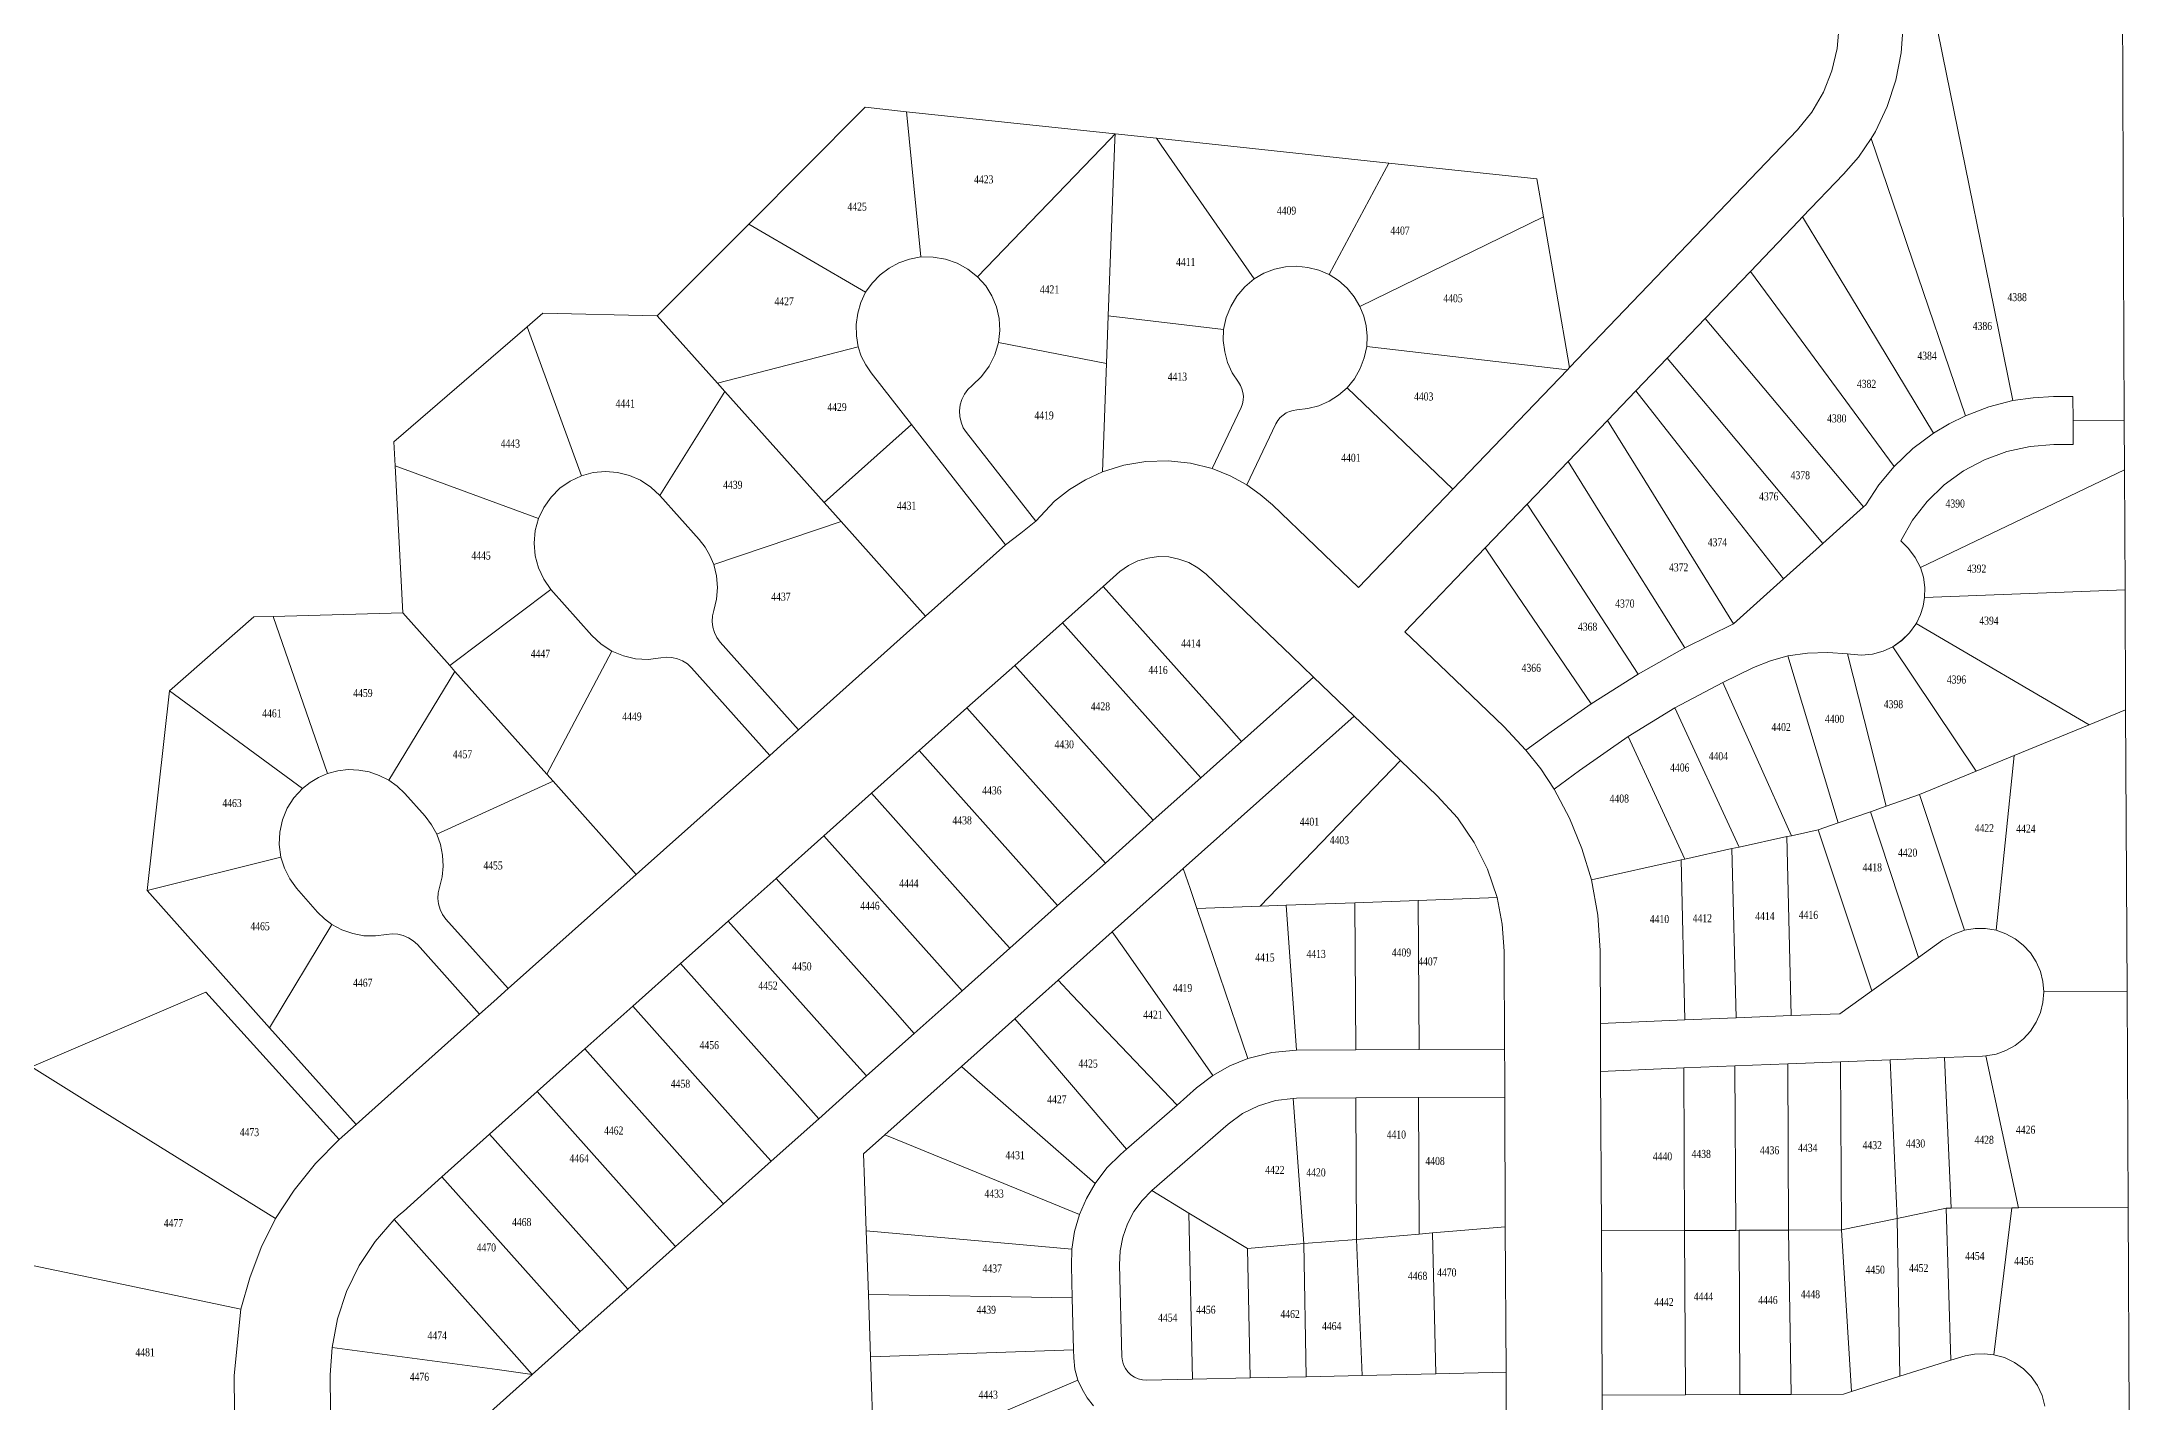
# Model space of a CAD drawing. Header units: feet. Extents: x 2819410 to 2831754, y 974571 to 993150.
# Drawn here: x 2825127 to 2826432, y 983418 to 984268 of the extents above; entities that cross this region are included whole.
import ezdxf
from ezdxf.enums import TextEntityAlignment as Align

# ---------------------------------------------------------------- set-up
doc = ezdxf.new("R2010")
doc.units = ezdxf.units.FT
doc.header["$LTSCALE"] = 0.015
doc.header["$MEASUREMENT"] = 0
doc.layers.add('ADDRESSES', color=7, linetype='Continuous')
doc.layers.add('Dakota County Parcels', color=7, linetype='Continuous', lineweight=5)
doc.styles.add('SIMPLEX', font='times.ttf', dxfattribs={"width": 0.8})

# ---------------------------------------------------------------- blocks, each defined once
blk = doc.blocks.new('ACMAP_ANN_TEMPLATE_AddressEagan')
at = {"layer": 'ADDRESSES', "style": 'SIMPLEX', "width": 0.8}
blk.add_attdef('ADDRESS', text='', height=5, dxfattribs=at).set_placement((0, 0), align=Align.CENTER)

msp = doc.modelspace()

# ---------------------------------------------------------------- linework, layer by layer
at = {"layer": 'Dakota County Parcels', "lineweight": 5}
for p, q in [((2826308.3, 984292), (2826314.8, 984260.1)), ((2826428, 984131.7), (2826427.4, 984292.8)), ((2826249, 984263.9), (2826250.3, 984278.2)), ((2826289.1, 984261.1), (2826290.3, 984278.3)), ((2826245.7, 984249.9), (2826249, 984263.9)), ((2826285.8, 984244.1), (2826289.1, 984261.1)), ((2826240.4, 984236.6), (2826245.7, 984249.9)), ((2826314.8, 984260.1), (2826331.5, 984178.3)), ((2826233.2, 984224.2), (2826240.4, 984236.6)), ((2826280.3, 984227.6), (2826285.8, 984244.1)), ((2825569, 984154.2), (2825640.3, 984225.8)), ((2825640.3, 984225.8), (2825641.8, 984227.2)), ((2825641.8, 984227.2), (2825667.6, 984224.4)), ((2825667.6, 984224.4), (2825797.9, 984210.5)), ((2825667.6, 984224.4), (2825667.8, 984222.5)), ((2825667.8, 984222.5), (2825676.5, 984133.6)), ((2826224.2, 984213), (2826233.2, 984224.2)), ((2826272.9, 984212), (2826280.3, 984227.6)), ((2825794.8, 984207.3), (2825797.9, 984210.5)), ((2825797.9, 984210.5), (2825797.7, 984207)), ((2825797.9, 984210.5), (2825823.7, 984207.8)), ((2826175.2, 984161.9), (2826224.2, 984213)), ((2826270.3, 984207.6), (2826272.9, 984212)), ((2825712, 984121.2), (2825794.8, 984207.3)), ((2825797.7, 984207), (2825793.6, 984096.8)), ((2825823.7, 984207.8), (2825968.9, 984192.2)), ((2825823.7, 984207.8), (2825826.6, 984203.5)), ((2825826.6, 984203.5), (2825884.7, 984119.9)), ((2826253, 984185.3), (2826262.3, 984196)), ((2826262.3, 984196), (2826270.3, 984207.6)), ((2826270.3, 984207.6), (2826290.5, 984148.2)), ((2825931.6, 984122.6), (2825966, 984186.9)), ((2825966, 984186.9), (2825968.9, 984192.2)), ((2825968.9, 984192.2), (2826061.3, 984182.4)), ((2826227.4, 984158.6), (2826253, 984185.3)), ((2826061.3, 984182.4), (2826062.6, 984175.4)), ((2826062.6, 984175.4), (2826065.5, 984158.7)), ((2826331.5, 984178.3), (2826338.8, 984142.4)), ((2825950.8, 984102.7), (2826065.5, 984158.7)), ((2826065.5, 984158.7), (2826081.8, 984064.5)), ((2826081.8, 984064.5), (2826175.2, 984161.9)), ((2826224.9, 984156), (2826227.4, 984158.6)), ((2826227.4, 984158.6), (2826229.3, 984155.5)), ((2825511.8, 984096.9), (2825569, 984154.2)), ((2825569, 984154.2), (2825642, 984111.5)), ((2826194.8, 984124.5), (2826224.9, 984156)), ((2826229.3, 984155.5), (2826257.3, 984109.3)), ((2826290.5, 984148.2), (2826292.8, 984141.3)), ((2825669.5, 984132.3), (2825662.8, 984130)), ((2825676.5, 984133.6), (2825669.5, 984132.3)), ((2825684.2, 984133.5), (2825676.5, 984133.6)), ((2825691.9, 984132.2), (2825684.2, 984133.5)), ((2825699.2, 984129.7), (2825691.9, 984132.2)), ((2826292.8, 984141.3), (2826329.2, 984034.4)), ((2826338.8, 984142.4), (2826358.8, 984043.8)), ((2826428.4, 984031.5), (2826428, 984131.7)), ((2825651, 984122.4), (2825646.1, 984117.3)), ((2825656.6, 984126.7), (2825651, 984122.4)), ((2825662.8, 984130), (2825656.6, 984126.7)), ((2825705.9, 984126), (2825699.2, 984129.7)), ((2825712, 984121.2), (2825705.9, 984126)), ((2825717, 984115.6), (2825712, 984121.2)), ((2825884.7, 984119.9), (2825878.9, 984115)), ((2825890.8, 984123.4), (2825884.7, 984119.9)), ((2825897.4, 984125.9), (2825890.8, 984123.4)), ((2825904.3, 984127.4), (2825897.4, 984125.9)), ((2825911.3, 984127.8), (2825904.3, 984127.4)), ((2825918.3, 984127.1), (2825911.3, 984127.8)), ((2825925.1, 984125.4), (2825918.3, 984127.1)), ((2825931.6, 984122.6), (2825925.1, 984125.4)), ((2825937.5, 984118.8), (2825931.6, 984122.6)), ((2825942.8, 984114.2), (2825937.5, 984118.8)), ((2826166.6, 984095.2), (2826194.8, 984124.5)), ((2826194.8, 984124.5), (2826226.5, 984081.6)), ((2825639, 984105.1), (2825637.1, 984098.4)), ((2825642, 984111.5), (2825639, 984105.1)), ((2825646.1, 984117.3), (2825642, 984111.5)), ((2825720.9, 984109.3), (2825717, 984115.6)), ((2825723.7, 984102.4), (2825720.9, 984109.3)), ((2825874, 984109.2), (2825870.1, 984102.7)), ((2825878.9, 984115), (2825874, 984109.2)), ((2825947.2, 984108.7), (2825942.8, 984114.2)), ((2825950.8, 984102.7), (2825947.2, 984108.7)), ((2826257.3, 984109.3), (2826309.2, 984023.5)), ((2825430.5, 984090), (2825440.3, 984098.5)), ((2825440.3, 984098.5), (2825511.8, 984096.9)), ((2825511.8, 984096.9), (2825549.5, 984054.7)), ((2825637.1, 984098.4), (2825636.1, 984091.4)), ((2825636.1, 984091.4), (2825636.2, 984084.4)), ((2825725.4, 984095.1), (2825723.7, 984102.4)), ((2825725.8, 984087.6), (2825725.4, 984095.1)), ((2825793.6, 984096.8), (2825792.5, 984067.1)), ((2825793.6, 984096.8), (2825865.7, 984088.3)), ((2825867.3, 984095.7), (2825865.7, 984088.3)), ((2825870.1, 984102.7), (2825867.3, 984095.7)), ((2825953.2, 984096.7), (2825950.8, 984102.7)), ((2825954.7, 984090.5), (2825953.2, 984096.7)), ((2826142.9, 984070.4), (2826166.6, 984095.2)), ((2826166.6, 984095.2), (2826198.8, 984056.8)), ((2825347.2, 984018.1), (2825430.5, 984090)), ((2825430.5, 984090), (2825464.4, 983996.9)), ((2825636.2, 984084.4), (2825637.3, 984077.5)), ((2825722.7, 984072.5), (2825725, 984080.2)), ((2825725, 984080.2), (2825725.8, 984087.6)), ((2825725, 984080.2), (2825792.5, 984067.1)), ((2825865.7, 984088.3), (2825865.5, 984081.3)), ((2825865.5, 984081.3), (2825866.4, 984074.3)), ((2825955.3, 984084.1), (2825954.7, 984090.5)), ((2825955.1, 984077.7), (2825955.3, 984084.1)), ((2826226.5, 984081.6), (2826284.7, 984002.6)), ((2825549.5, 984054.7), (2825637.3, 984077.5)), ((2825637.3, 984077.5), (2825639.3, 984071.7)), ((2825639.3, 984071.7), (2825642.1, 984066.2)), ((2825642.1, 984066.2), (2825645.4, 984061.1)), ((2825714.4, 984058.9), (2825719.1, 984065.3)), ((2825719.1, 984065.3), (2825722.7, 984072.5)), ((2825792.5, 984067.1), (2825789.9, 983999.4)), ((2825866.4, 984074.3), (2825868.2, 984067.6)), ((2825868.2, 984067.6), (2825871.1, 984061.2)), ((2825951.1, 984063.8), (2825953.6, 984070.6)), ((2825953.6, 984070.6), (2825955.1, 984077.7)), ((2825955.1, 984077.7), (2826080.5, 984063.1)), ((2826123.2, 984049.9), (2826142.9, 984070.4)), ((2826142.9, 984070.4), (2826173.4, 984034)), ((2825549.5, 984054.7), (2825554.1, 984049.5)), ((2825645.4, 984061.1), (2825670.7, 984028.8)), ((2825708.6, 984053.3), (2825705.9, 984050.8)), ((2825708.6, 984053.3), (2825714.4, 984058.9)), ((2825871.1, 984061.2), (2825874.9, 984055.3)), ((2825876.2, 984053.3), (2825874.9, 984055.3)), ((2825877.1, 984051.1), (2825876.2, 984053.3)), ((2825942.8, 984051.8), (2825947.4, 984057.4)), ((2825947.4, 984057.4), (2825951.1, 984063.8)), ((2826008.8, 983988.4), (2826080.5, 984063.1)), ((2826080.5, 984063.1), (2826081.8, 984064.5)), ((2826198.8, 984056.8), (2826265.4, 983977.4)), ((2825513.4, 983984.6), (2825554.1, 984049.5)), ((2825554.1, 984049.5), (2825616.1, 983980.1)), ((2825701, 984041.1), (2825700.6, 984037.5)), ((2825702.1, 984044.6), (2825701, 984041.1)), ((2825703.7, 984047.9), (2825702.1, 984044.6)), ((2825705.9, 984050.8), (2825703.7, 984047.9)), ((2825858.5, 984001.3), (2825876.6, 984039.6)), ((2825876.6, 984039.6), (2825877.4, 984041.8)), ((2825877.7, 984048.9), (2825877.1, 984051.1)), ((2825877.4, 984041.8), (2825877.9, 984044.2)), ((2825878, 984046.5), (2825877.7, 984048.9)), ((2825877.9, 984044.2), (2825878, 984046.5)), ((2825918.4, 984038.8), (2825925.2, 984040.6)), ((2825925.2, 984040.6), (2825931.6, 984043.4)), ((2825931.6, 984043.4), (2825937.5, 984047.2)), ((2825937.5, 984047.2), (2825942.8, 984051.8)), ((2825942.8, 984051.8), (2826008.8, 983988.4)), ((2826105.5, 984031.4), (2826123.2, 984049.9)), ((2826123.2, 984049.9), (2826151.3, 984014.1)), ((2826343.8, 984040), (2826329.2, 984034.4)), ((2826358.8, 984043.8), (2826343.8, 984040)), ((2826371.5, 984045.6), (2826358.8, 984043.8)), ((2826384.3, 984046.3), (2826371.5, 984045.6)), ((2826384.3, 984046.3), (2826396.3, 984046.4)), ((2826396.4, 984031.4), (2826396.3, 984046.4)), ((2825616.1, 983980.1), (2825670.7, 984028.8)), ((2825670.7, 984028.8), (2825729.4, 983953.6)), ((2825700.6, 984037.5), (2825700.8, 984033.9)), ((2825700.8, 984033.9), (2825701.6, 984030.3)), ((2825701.6, 984030.3), (2825703, 984026.9)), ((2825703, 984026.9), (2825705, 984023.8)), ((2825880.2, 983991.1), (2825898.3, 984029.4)), ((2825899.5, 984031.4), (2825898.3, 984029.4)), ((2825901, 984033.2), (2825899.5, 984031.4)), ((2825902.8, 984034.8), (2825901, 984033.2)), ((2825904.7, 984036.1), (2825902.8, 984034.8)), ((2825906.9, 984037), (2825904.7, 984036.1)), ((2825909.1, 984037.7), (2825906.9, 984037)), ((2825911.4, 984038), (2825909.1, 984037.7)), ((2825911.4, 984038), (2825918.4, 984038.8)), ((2826080.9, 984005.8), (2826105.5, 984031.4)), ((2826105.5, 984031.4), (2826128.8, 983993.9)), ((2826173.4, 984034), (2826240.1, 983954.6)), ((2826319, 984029.4), (2826309.2, 984023.5)), ((2826329.2, 984034.4), (2826319, 984029.4)), ((2826396.4, 984031.4), (2826428.4, 984031.5)), ((2826396.5, 984016.4), (2826396.4, 984031.4)), ((2826396.4, 984031.4), (2826396.4, 984031.4)), ((2826428.5, 984000.6), (2826428.4, 984031.5)), ((2825348, 984003), (2825347.2, 984018.1)), ((2825705, 984023.8), (2825748.3, 983968.4)), ((2826151.3, 984014.1), (2826215.5, 983932.4)), ((2826296.4, 984013.8), (2826284.7, 984002.6)), ((2826309.2, 984023.5), (2826296.4, 984013.8)), ((2826369.6, 984015.2), (2826355.1, 984012.1)), ((2826384.5, 984016.3), (2826369.6, 984015.2)), ((2826384.5, 984016.3), (2826396.5, 984016.4)), ((2825348, 984003), (2825437.6, 983970.1)), ((2825352.8, 983911.1), (2825348, 984003)), ((2825803.3, 984003.5), (2825789.9, 983999.4)), ((2825817.1, 984005.7), (2825803.3, 984003.5)), ((2825831, 984006.1), (2825817.1, 984005.7)), ((2825845, 984004.7), (2825831, 984006.1)), ((2825858.5, 984001.3), (2825845, 984004.7)), ((2825869.7, 983996.9), (2825858.5, 984001.3)), ((2826055.4, 983979.2), (2826080.9, 984005.8)), ((2826080.9, 984005.8), (2826102.9, 983970.6)), ((2826284.7, 984002.6), (2826275.1, 983991.2)), ((2826301.1, 983939.6), (2826428.5, 984000.6)), ((2826341.1, 984006.9), (2826328, 983999.9)), ((2826355.1, 984012.1), (2826341.1, 984006.9)), ((2826428.9, 983925.5), (2826428.5, 984000.6)), ((2825451, 983989), (2825445.5, 983983.5)), ((2825457.4, 983993.5), (2825451, 983989)), ((2825464.4, 983996.9), (2825457.4, 983993.5)), ((2825471.8, 983998.8), (2825464.4, 983996.9)), ((2825479.4, 983999.5), (2825471.8, 983998.8)), ((2825487, 983998.9), (2825479.4, 983999.5)), ((2825494.4, 983997), (2825487, 983998.9)), ((2825501.4, 983994), (2825494.4, 983997)), ((2825507.8, 983989.8), (2825501.4, 983994)), ((2825513.4, 983984.6), (2825507.8, 983989.8)), ((2825769.4, 983988.2), (2825760.1, 983981)), ((2825779.3, 983994.3), (2825769.4, 983988.2)), ((2825789.9, 983999.4), (2825779.3, 983994.3)), ((2825880.2, 983991.1), (2825869.7, 983996.9)), ((2825888.6, 983985.2), (2825880.2, 983991.1)), ((2825950, 983927), (2826008.8, 983988.4)), ((2826128.8, 983993.9), (2826184.2, 983904.2)), ((2826275.1, 983991.2), (2826266.9, 983978.7)), ((2826316, 983991.1), (2826305.3, 983980.7)), ((2826328, 983999.9), (2826316, 983991.1)), ((2825441, 983977.1), (2825437.6, 983970.1)), ((2825445.5, 983983.5), (2825441, 983977.1)), ((2825513.4, 983984.6), (2825538, 983957)), ((2825616.1, 983980.1), (2825626.7, 983968.2)), ((2825748.3, 983968.4), (2825760.1, 983981)), ((2825896.3, 983978.6), (2825888.6, 983985.2)), ((2825896.3, 983978.6), (2825950, 983927)), ((2826029.1, 983951.7), (2826055.4, 983979.2)), ((2826055.4, 983979.2), (2826076.5, 983946.9)), ((2826240.1, 983954.6), (2826265.4, 983977.4)), ((2826265.4, 983977.4), (2826266.9, 983978.7)), ((2826305.3, 983980.7), (2826296.2, 983969)), ((2825435.6, 983962.6), (2825434.9, 983954.7)), ((2825437.6, 983970.1), (2825435.6, 983962.6)), ((2825547.1, 983941.4), (2825626.7, 983968.2)), ((2825626.7, 983968.2), (2825679.5, 983909)), ((2825729.4, 983953.6), (2825738.9, 983961)), ((2825738.9, 983961), (2825748.3, 983968.4)), ((2826102.9, 983970.6), (2826153.8, 983889.2)), ((2826296.2, 983969), (2826288.8, 983956.1)), ((2825434.9, 983954.7), (2825435.6, 983946.9)), ((2825541.7, 983952.2), (2825538, 983957)), ((2825544.7, 983947), (2825541.7, 983952.2)), ((2825679.5, 983909), (2825729.4, 983953.6)), ((2825978.9, 983899.4), (2826029.1, 983951.7)), ((2826029.1, 983951.7), (2826049.1, 983922.3)), ((2826215.5, 983932.4), (2826240.1, 983954.6)), ((2826293.7, 983951.3), (2826288.8, 983956.1)), ((2826297.8, 983945.7), (2826293.7, 983951.3)), ((2825435.6, 983946.9), (2825437.6, 983939.4)), ((2825437.6, 983939.4), (2825440.9, 983932.3)), ((2825547.1, 983941.4), (2825544.7, 983947)), ((2825548.9, 983934.3), (2825547.1, 983941.4)), ((2825790.4, 983927.7), (2825800.9, 983937)), ((2825806.2, 983940.7), (2825800.9, 983937)), ((2825812.1, 983943.6), (2825806.2, 983940.7)), ((2825818.4, 983945.4), (2825812.1, 983943.6)), ((2825824.9, 983946.3), (2825818.4, 983945.4)), ((2825831.4, 983946.1), (2825824.9, 983946.3)), ((2825837.8, 983944.8), (2825831.4, 983946.1)), ((2825843.9, 983942.6), (2825837.8, 983944.8)), ((2825849.6, 983939.4), (2825843.9, 983942.6)), ((2825854.7, 983935.3), (2825849.6, 983939.4)), ((2825854.7, 983935.3), (2825908, 983884.2)), ((2826076.5, 983946.9), (2826124.8, 983872.9)), ((2826301.1, 983939.6), (2826297.8, 983945.7)), ((2826302.9, 983933.5), (2826301.1, 983939.6)), ((2825382.2, 983878.2), (2825445.3, 983925.8)), ((2825440.9, 983932.3), (2825445.3, 983925.8)), ((2825445.3, 983925.8), (2825470.9, 983897.1)), ((2825548.8, 983919.7), (2825549.4, 983927)), ((2825549.4, 983927), (2825548.9, 983934.3)), ((2825765, 983905), (2825790.4, 983927.7)), ((2825790.4, 983927.7), (2825864.3, 983844.9)), ((2826049.1, 983922.3), (2826095.3, 983854.4)), ((2826184.2, 983904.2), (2826215.5, 983932.4)), ((2826303.8, 983927.1), (2826302.9, 983933.5)), ((2826303.7, 983920.8), (2826303.8, 983927.1)), ((2826303.7, 983920.8), (2826428.9, 983925.5)), ((2826429.3, 983850.6), (2826428.9, 983925.5)), ((2825259.8, 983908.6), (2825271.8, 983908.9)), ((2825271.8, 983908.9), (2825352.8, 983911.1)), ((2825271.8, 983908.9), (2825305.8, 983810.7)), ((2825352.8, 983911.1), (2825382.2, 983878.2)), ((2825546.3, 983909.2), (2825546.1, 983905.7)), ((2825547.1, 983912.6), (2825546.3, 983909.2)), ((2825547.1, 983912.6), (2825548.8, 983919.7)), ((2825600, 983838.1), (2825679.5, 983909)), ((2826298.9, 983905.2), (2826301.1, 983910.2)), ((2826298.9, 983905.2), (2826301.2, 983910.1)), ((2826301.1, 983910.2), (2826302.8, 983915.4)), ((2826301.2, 983910.1), (2826302.8, 983915.4)), ((2826302.8, 983915.4), (2826303.7, 983920.8)), ((2826302.8, 983915.4), (2826303.7, 983920.8)), ((2825207.1, 983862.4), (2825259.8, 983908.6)), ((2825470.9, 983897.1), (2825476.7, 983891.6)), ((2825546.1, 983905.7), (2825546.5, 983902.2)), ((2825546.5, 983902.2), (2825547.5, 983898.8)), ((2825547.5, 983898.8), (2825549, 983895.7)), ((2825735.2, 983878.3), (2825765, 983905)), ((2825765, 983905), (2825838.9, 983822.1)), ((2825978.9, 983899.4), (2826000.5, 983878.6)), ((2826184.2, 983904.2), (2826153.8, 983889.2)), ((2826289.4, 983894), (2826294.2, 983898.7)), ((2826289.4, 983893.9), (2826294.3, 983898.6)), ((2826294.2, 983898.7), (2826298.2, 983904.1)), ((2826294.3, 983898.6), (2826298.2, 983904.1)), ((2826298.2, 983904.1), (2826298.9, 983905.2)), ((2826298.2, 983904.1), (2826298.5, 983904.6)), ((2826298.2, 983904.1), (2826298.2, 983904.1)), ((2826298.5, 983904.6), (2826298.9, 983905.2)), ((2826406.4, 983841.1), (2826298.5, 983904.6)), ((2826298.9, 983905.2), (2826298.9, 983905.2)), ((2825442.7, 983810.3), (2825483.4, 983887.3)), ((2825476.7, 983891.6), (2825483.4, 983887.3)), ((2825483.4, 983887.3), (2825490.7, 983884.2)), ((2825490.7, 983884.2), (2825498.3, 983882.5)), ((2825506.2, 983882.1), (2825514, 983883.1)), ((2825517.5, 983883.5), (2825514, 983883.1)), ((2825521, 983883.3), (2825517.5, 983883.5)), ((2825524.4, 983882.5), (2825521, 983883.3)), ((2825549, 983895.7), (2825551.1, 983892.8)), ((2825551.1, 983892.8), (2825600, 983838.1)), ((2825908, 983884.2), (2825921.8, 983870.9)), ((2826153.8, 983889.2), (2826124.8, 983872.9)), ((2826218.2, 983884.2), (2826207.3, 983881.2)), ((2826230.6, 983886), (2826218.2, 983884.2)), ((2826218.2, 983884.2), (2826249.7, 983780)), ((2826243.2, 983886.4), (2826230.6, 983886)), ((2826255.6, 983885.5), (2826243.2, 983886.4)), ((2826279.6, 983790.4), (2826255.6, 983885.5)), ((2826257.4, 983885.3), (2826255.6, 983885.5)), ((2826257.4, 983885.3), (2826264.2, 983884.7)), ((2826264.2, 983884.7), (2826271.1, 983885.4)), ((2826271.1, 983885.4), (2826277.7, 983887.2)), ((2826277.7, 983887.2), (2826283.9, 983890)), ((2826283.9, 983890), (2826289.4, 983894)), ((2826283.9, 983890), (2826289.4, 983893.9)), ((2826283.9, 983890), (2826335.8, 983812.2)), ((2825344, 983806.6), (2825385.4, 983874.5)), ((2825382.2, 983878.2), (2825385.4, 983874.5)), ((2825385.4, 983874.5), (2825442.7, 983810.3)), ((2825498.3, 983882.5), (2825506.2, 983882.1)), ((2825527.6, 983881.1), (2825524.4, 983882.5)), ((2825530.6, 983879.2), (2825527.6, 983881.1)), ((2825533.2, 983876.8), (2825530.6, 983879.2)), ((2825533.2, 983876.8), (2825582.1, 983822.1)), ((2825705.3, 983851.7), (2825735.2, 983878.3)), ((2825735.2, 983878.3), (2825809.2, 983795.4)), ((2825876.9, 983830.8), (2825921.8, 983870.9)), ((2825921.8, 983870.9), (2825947.2, 983846.6)), ((2826000.5, 983878.6), (2826040.7, 983840.1)), ((2826124.8, 983872.9), (2826095.3, 983854.4)), ((2826196.8, 983877), (2826177.6, 983867.6)), ((2826207.3, 983881.2), (2826196.8, 983877)), ((2825193.1, 983737.6), (2825207.1, 983862.4)), ((2825207.1, 983862.4), (2825290.1, 983801.4)), ((2826177.6, 983867.6), (2826147.7, 983851.8)), ((2826220.6, 983771.9), (2826177.6, 983867.6)), ((2825675.5, 983825.1), (2825705.3, 983851.7)), ((2825705.3, 983851.7), (2825779.4, 983768.7)), ((2825840.5, 983751.4), (2825947.2, 983846.6)), ((2825864.3, 983844.9), (2825876.9, 983830.8)), ((2825947.2, 983846.6), (2825955.7, 983838.4)), ((2826095.3, 983854.4), (2826070.3, 983836.9)), ((2826147.7, 983851.8), (2826118.5, 983833.8)), ((2826147.7, 983851.8), (2826187.8, 983764.7)), ((2826406.4, 983841.1), (2826429.3, 983850.6)), ((2826430.2, 983674.6), (2826429.3, 983850.6)), ((2825591, 983830.1), (2825600, 983838.1)), ((2825851.5, 983808.1), (2825876.9, 983830.8)), ((2825955.7, 983838.4), (2825976.2, 983818.8)), ((2826054.6, 983825.4), (2826040.7, 983840.1)), ((2826054.6, 983825.4), (2826070.3, 983836.9)), ((2826118.5, 983833.8), (2826088, 983812.7)), ((2826153.8, 983757.2), (2826118.5, 983833.8)), ((2826359.7, 983822), (2826406.4, 983841.1)), ((2825498.7, 983747.7), (2825582.1, 983822.1)), ((2825582.1, 983822.1), (2825591, 983830.1)), ((2825645.7, 983798.4), (2825675.5, 983825.1)), ((2825675.5, 983825.1), (2825749.7, 983741.9)), ((2825838.9, 983822.1), (2825851.5, 983808.1)), ((2825888.6, 983727.8), (2825976.2, 983818.8)), ((2825976.2, 983818.8), (2825999.2, 983796.8)), ((2826063.8, 983813.6), (2826054.6, 983825.4)), ((2826335.8, 983812.2), (2826359.7, 983822)), ((2826348.3, 983712.8), (2826359.7, 983822)), ((2825295, 983805.1), (2825290.1, 983801.4)), ((2825300.2, 983808.3), (2825295, 983805.1)), ((2825305.8, 983810.7), (2825300.2, 983808.3)), ((2825312.2, 983812.4), (2825305.8, 983810.7)), ((2825318.7, 983813.2), (2825312.2, 983812.4)), ((2825325.3, 983812.9), (2825318.7, 983813.2)), ((2825331.8, 983811.8), (2825325.3, 983812.9)), ((2825338.1, 983809.6), (2825331.8, 983811.8)), ((2825344, 983806.6), (2825338.1, 983809.6)), ((2825349.3, 983802.8), (2825344, 983806.6)), ((2825374.1, 983772.8), (2825446.7, 983805.9)), ((2825442.7, 983810.3), (2825446.7, 983805.9)), ((2825446.7, 983805.9), (2825498.7, 983747.7)), ((2825821.6, 983781.5), (2825851.5, 983808.1)), ((2826072.2, 983801), (2826063.8, 983813.6)), ((2826072.2, 983801), (2826088, 983812.7)), ((2826300.4, 983797.6), (2826335.8, 983812.2)), ((2825284.8, 983795.6), (2825280.6, 983789)), ((2825290.1, 983801.4), (2825284.8, 983795.6)), ((2825354.1, 983798.2), (2825349.3, 983802.8)), ((2825366.7, 983784), (2825354.1, 983798.2)), ((2825615.8, 983771.8), (2825645.7, 983798.4)), ((2825645.7, 983798.4), (2825719.9, 983715.2)), ((2825809.2, 983795.4), (2825821.6, 983781.5)), ((2826011.8, 983783), (2825999.2, 983796.8)), ((2826081.7, 983782.9), (2826072.2, 983801)), ((2826279.6, 983790.4), (2826300.4, 983797.6)), ((2826300.4, 983797.6), (2826328.6, 983712.9)), ((2825277.6, 983781.8), (2825275.9, 983774.1)), ((2825280.6, 983789), (2825277.6, 983781.8)), ((2825370.8, 983778.7), (2825366.7, 983784)), ((2825374.1, 983772.8), (2825370.8, 983778.7)), ((2825791.8, 983754.8), (2825821.6, 983781.5)), ((2826022.3, 983767.6), (2826011.8, 983783)), ((2826089.6, 983763.9), (2826081.7, 983782.9)), ((2826237.2, 983775.6), (2826249.7, 983780)), ((2826249.7, 983780), (2826269.8, 983786.9)), ((2826269.8, 983786.9), (2826279.6, 983790.4)), ((2826299.9, 983695.8), (2826269.8, 983786.9)), ((2825275.9, 983774.1), (2825275.6, 983766.3)), ((2825275.6, 983766.3), (2825276.6, 983758.5)), ((2825376.4, 983766.4), (2825374.1, 983772.8)), ((2825377.7, 983759.7), (2825376.4, 983766.4)), ((2825586, 983745.2), (2825615.8, 983771.8)), ((2825615.8, 983771.8), (2825690.2, 983688.5)), ((2825779.4, 983768.7), (2825791.8, 983754.8)), ((2826030.6, 983750.9), (2826022.3, 983767.6)), ((2826187.8, 983764.7), (2826217.6, 983771.3)), ((2826217.6, 983771.3), (2826220.6, 983771.9)), ((2826220.3, 983659.4), (2826217.6, 983771.3)), ((2826220.6, 983771.9), (2826237.2, 983775.6)), ((2826237.2, 983775.6), (2826270.8, 983674.9)), ((2825193.1, 983737.6), (2825276.6, 983758.5)), ((2825276.6, 983758.5), (2825278.9, 983751.5)), ((2825377.4, 983746.2), (2825378, 983752.9)), ((2825378, 983752.9), (2825377.7, 983759.7)), ((2825761.9, 983728.2), (2825791.8, 983754.8)), ((2826095.6, 983744.2), (2826089.6, 983763.9)), ((2826095.6, 983744.2), (2826151.5, 983756.7)), ((2826151.5, 983756.7), (2826153.8, 983757.2)), ((2826153.9, 983656.7), (2826151.5, 983756.7)), ((2826153.8, 983757.2), (2826183.3, 983763.8)), ((2826183.3, 983763.8), (2826187.8, 983764.7)), ((2826185.9, 983658), (2826183.3, 983763.8)), ((2825278.9, 983751.5), (2825282.2, 983745)), ((2825282.2, 983745), (2825286.3, 983739)), ((2825375.8, 983739.6), (2825375, 983736.2)), ((2825375.8, 983739.6), (2825377.4, 983746.2)), ((2825418.7, 983676.3), (2825498.7, 983747.7)), ((2825556.1, 983718.5), (2825586, 983745.2)), ((2825586, 983745.2), (2825660.4, 983661.7)), ((2825749.7, 983741.9), (2825761.9, 983728.2)), ((2825796.1, 983711.8), (2825840.5, 983751.4)), ((2825840.5, 983751.4), (2825844.8, 983738.8)), ((2826036.5, 983733.2), (2826030.6, 983750.9)), ((2826099.5, 983722.3), (2826095.6, 983744.2)), ((2825193.1, 983737.6), (2825269.6, 983651.8)), ((2825286.3, 983739), (2825299.6, 983724.1)), ((2825375, 983736.2), (2825374.8, 983732.7)), ((2825374.8, 983732.7), (2825375.2, 983729.2)), ((2825375.2, 983729.2), (2825376.2, 983725.8)), ((2825732.1, 983701.6), (2825761.9, 983728.2)), ((2825844.8, 983738.8), (2825849, 983726.3)), ((2825849, 983726.3), (2825888.6, 983727.8)), ((2825849, 983726.3), (2825880.9, 983632.7)), ((2825888.6, 983727.8), (2825904.7, 983728.4)), ((2825904.7, 983728.4), (2825947.7, 983729.9)), ((2825904.7, 983728.4), (2825911.2, 983637.8)), ((2825947.7, 983729.9), (2825987.3, 983731.4)), ((2825948.2, 983638), (2825947.7, 983729.9)), ((2825987.3, 983731.4), (2826036.5, 983733.2)), ((2825987.8, 983638.2), (2825987.3, 983731.4)), ((2826039.7, 983716.6), (2826036.5, 983733.2)), ((2825269.6, 983651.8), (2825308.5, 983716.4)), ((2825299.6, 983724.1), (2825303.8, 983720)), ((2825303.8, 983720), (2825308.5, 983716.4)), ((2825308.5, 983716.4), (2825314.8, 983713.1)), ((2825314.8, 983713.1), (2825321.5, 983710.7)), ((2825376.2, 983725.8), (2825377.7, 983722.7)), ((2825377.7, 983722.7), (2825379.8, 983719.8)), ((2825379.8, 983719.8), (2825418.7, 983676.3)), ((2825526.3, 983691.9), (2825556.1, 983718.5)), ((2825556.1, 983718.5), (2825630.7, 983635)), ((2825719.9, 983715.2), (2825732.1, 983701.6)), ((2826040.9, 983699.8), (2826039.7, 983716.6)), ((2826100.9, 983700.1), (2826099.5, 983722.3)), ((2826335.2, 983713.9), (2826328.6, 983712.9)), ((2826341.8, 983713.8), (2826335.2, 983713.9)), ((2826348.3, 983712.8), (2826341.8, 983713.8)), ((2825321.5, 983710.7), (2825328.5, 983709.4)), ((2825328.5, 983709.4), (2825335.7, 983709.2)), ((2825335.7, 983709.2), (2825342.7, 983710.1)), ((2825346.2, 983710.5), (2825342.7, 983710.1)), ((2825349.7, 983710.3), (2825346.2, 983710.5)), ((2825353.1, 983709.5), (2825349.7, 983710.3)), ((2825356.4, 983708.1), (2825353.1, 983709.5)), ((2825359.3, 983706.2), (2825356.4, 983708.1)), ((2825361.9, 983703.9), (2825359.3, 983706.2)), ((2825361.9, 983703.9), (2825400.8, 983660.3)), ((2825702.3, 983674.9), (2825732.1, 983701.6)), ((2825762.2, 983681.5), (2825796.1, 983711.8)), ((2825796.1, 983711.8), (2825803.3, 983701.5)), ((2825803.3, 983701.5), (2825859, 983621.9)), ((2826101.1, 983654.6), (2826100.9, 983700.1)), ((2826299.9, 983695.8), (2826314.9, 983706.5)), ((2826321.5, 983710.2), (2826314.9, 983706.5)), ((2826328.6, 983712.9), (2826321.5, 983710.2)), ((2826354.5, 983710.6), (2826348.3, 983712.8)), ((2826360.2, 983707.5), (2826354.5, 983710.6)), ((2826365.3, 983703.4), (2826360.2, 983707.5)), ((2826369.8, 983698.6), (2826365.3, 983703.4)), ((2825496.5, 983665.3), (2825526.3, 983691.9)), ((2825526.3, 983691.9), (2825600.9, 983608.3)), ((2825690.2, 983688.5), (2825702.3, 983674.9)), ((2826041.2, 983638.4), (2826040.9, 983699.8)), ((2826270.8, 983674.9), (2826299.9, 983695.8)), ((2826373.3, 983693.1), (2826369.8, 983698.6)), ((2826376, 983687.1), (2826373.3, 983693.1)), ((2826377.6, 983680.8), (2826376, 983687.1)), ((2825120.8, 983627.4), (2825229.7, 983674.1)), ((2825229.7, 983674.1), (2825313.1, 983582)), ((2825409.7, 983668.3), (2825418.7, 983676.3)), ((2825672.4, 983648.3), (2825702.3, 983674.9)), ((2825735.3, 983657.5), (2825762.2, 983681.5)), ((2825762.2, 983681.5), (2825770.9, 983672.4)), ((2826250.8, 983660.5), (2826270.8, 983674.9)), ((2826378.2, 983674.3), (2826377.6, 983680.8)), ((2826377.6, 983667.7), (2826378.2, 983674.3)), ((2826378.2, 983674.3), (2826430.2, 983674.6)), ((2826430.9, 983539.6), (2826430.2, 983674.6)), ((2825400.8, 983660.3), (2825409.7, 983668.3)), ((2825466.6, 983638.6), (2825496.5, 983665.3)), ((2825496.5, 983665.3), (2825571.2, 983581.5)), ((2825660.4, 983661.7), (2825672.4, 983648.3)), ((2825770.9, 983672.4), (2825836.6, 983603.5)), ((2826373.4, 983655.3), (2826376, 983661.3)), ((2826376, 983661.3), (2826377.6, 983667.7)), ((2825269.6, 983651.8), (2825323.6, 983591.4)), ((2825323.6, 983591.4), (2825400.8, 983660.3)), ((2825642.6, 983621.7), (2825672.4, 983648.3)), ((2825701.8, 983627.6), (2825735.3, 983657.5)), ((2825735.3, 983657.5), (2825743.5, 983647.9)), ((2825743.5, 983647.9), (2825804.9, 983575.9)), ((2826101.1, 983654.6), (2826153.9, 983656.7)), ((2826101.2, 983639.6), (2826101.1, 983654.6)), ((2826153.9, 983656.7), (2826185.9, 983658)), ((2826185.9, 983658), (2826220.3, 983659.4)), ((2826220.3, 983659.4), (2826250.8, 983660.5)), ((2826365.4, 983644.9), (2826369.9, 983649.8)), ((2826369.9, 983649.8), (2826373.4, 983655.3)), ((2825436.7, 983611.9), (2825466.6, 983638.6)), ((2825466.6, 983638.6), (2825541.4, 983554.8)), ((2825630.7, 983635), (2825642.6, 983621.7)), ((2825895.8, 983636.4), (2825880.9, 983632.7)), ((2825911.2, 983637.8), (2825895.8, 983636.4)), ((2825911.2, 983637.8), (2825948.2, 983638)), ((2825948.2, 983638), (2825987.8, 983638.2)), ((2825987.8, 983638.2), (2826041.2, 983638.4)), ((2826041.3, 983623.4), (2826041.2, 983638.4)), ((2826101.2, 983624.5), (2826101.2, 983639.6)), ((2826341.9, 983634.2), (2826348.4, 983635.4)), ((2826348.4, 983635.4), (2826354.5, 983637.6)), ((2826354.5, 983637.6), (2826360.3, 983640.8)), ((2826360.3, 983640.8), (2826365.4, 983644.9)), ((2825120.8, 983627.4), (2825160.9, 983602.4)), ((2825654, 983585), (2825701.8, 983627.6)), ((2825701.8, 983627.6), (2825711.5, 983619.1)), ((2825859, 983621.9), (2825848.8, 983614.2)), ((2825869.6, 983628), (2825859, 983621.9)), ((2825880.9, 983632.7), (2825869.6, 983628)), ((2826041.3, 983608.4), (2826041.3, 983623.4)), ((2826101.2, 983624.5), (2826153.2, 983626.7)), ((2826101.7, 983524.9), (2826101.2, 983624.5)), ((2826153.2, 983626.7), (2826185.2, 983628)), ((2826153.7, 983525.1), (2826153.2, 983626.7)), ((2826185.2, 983628), (2826218.2, 983629.3)), ((2826185.7, 983525.2), (2826185.2, 983628)), ((2826218.2, 983629.3), (2826251.2, 983630.6)), ((2826218.7, 983525.4), (2826218.2, 983629.3)), ((2826251.2, 983630.6), (2826282.1, 983631.8)), ((2826251.7, 983525.5), (2826251.2, 983630.6)), ((2826282.1, 983631.8), (2826316.1, 983633.2)), ((2826286.5, 983532.7), (2826282.1, 983631.8)), ((2826316.1, 983633.2), (2826339.8, 983634)), ((2826320.3, 983539), (2826316.1, 983633.2)), ((2826339.8, 983634), (2826341.9, 983634.2)), ((2826341.9, 983634.2), (2826362.3, 983539.2)), ((2825406.9, 983585.4), (2825436.7, 983611.9)), ((2825436.7, 983611.9), (2825511.6, 983528)), ((2825612.7, 983595), (2825642.6, 983621.7)), ((2825711.5, 983619.1), (2825785.4, 983554.6)), ((2825836.6, 983603.5), (2825848.8, 983614.2)), ((2825160.9, 983602.4), (2825273.2, 983532.7)), ((2825600.9, 983608.3), (2825612.7, 983595)), ((2825804.9, 983575.9), (2825836.6, 983603.5)), ((2825877.5, 983598.2), (2825868.5, 983591.6)), ((2825887.4, 983603.1), (2825877.5, 983598.2)), ((2825898, 983606.3), (2825887.4, 983603.1)), ((2825909.1, 983607.7), (2825898, 983606.3)), ((2825911.3, 983607.8), (2825909.1, 983607.7)), ((2825915.9, 983516.9), (2825909.1, 983607.7)), ((2825911.3, 983607.8), (2825948.3, 983608)), ((2825948.3, 983608), (2825987.4, 983608.2)), ((2825948.8, 983519.6), (2825948.3, 983608)), ((2825987.4, 983608.2), (2826041.3, 983608.4)), ((2825987.4, 983608.2), (2825987.9, 983522.9)), ((2826041.7, 983527.4), (2826041.3, 983608.4)), ((2825313.1, 983582), (2825323.6, 983591.4)), ((2825377.2, 983558.7), (2825406.9, 983585.4)), ((2825406.9, 983585.4), (2825481.9, 983501.4)), ((2825582.9, 983568.4), (2825612.7, 983595)), ((2825640.6, 983573), (2825654, 983585)), ((2825654, 983585), (2825667.4, 983579.5)), ((2825820.9, 983550.1), (2825868.5, 983591.6)), ((2825313.1, 983582), (2825298.3, 983566.9)), ((2825571.2, 983581.5), (2825582.9, 983568.4)), ((2825641.2, 983555.9), (2825640.6, 983573)), ((2825667.4, 983579.5), (2825775.7, 983535.2)), ((2825801.2, 983572.7), (2825792.7, 983564.2)), ((2825801.2, 983572.7), (2825804.9, 983575.9)), ((2825298.3, 983566.9), (2825284.9, 983550.4)), ((2825353.2, 983537.1), (2825377.2, 983558.7)), ((2825377.2, 983558.7), (2825452.2, 983474.7)), ((2825553.1, 983541.8), (2825582.9, 983568.4)), ((2825792.7, 983564.2), (2825785.4, 983554.6)), ((2825284.9, 983550.4), (2825273.2, 983532.7)), ((2825541.4, 983554.8), (2825553.1, 983541.8)), ((2825642.3, 983525), (2825641.2, 983555.9)), ((2825779.9, 983545.2), (2825775.7, 983535.2)), ((2825785.4, 983554.6), (2825779.9, 983545.2)), ((2825814.8, 983543.9), (2825809.6, 983536.9)), ((2825820.9, 983550.1), (2825814.8, 983543.9)), ((2825844, 983536), (2825820.9, 983550.1)), ((2825273.2, 983532.7), (2825264.3, 983514.4)), ((2825347.4, 983531.9), (2825335.5, 983518.3)), ((2825349.7, 983534), (2825347.4, 983531.9)), ((2825347.4, 983531.9), (2825422.4, 983447.9)), ((2825351.4, 983535.5), (2825349.7, 983534)), ((2825353.2, 983537.1), (2825351.4, 983535.5)), ((2825523.1, 983515.1), (2825553.1, 983541.8)), ((2825775.7, 983535.2), (2825772.6, 983524.4)), ((2825809.6, 983536.9), (2825805.6, 983529.2)), ((2825846.3, 983432.2), (2825844, 983536)), ((2825880.5, 983513.9), (2825844, 983536)), ((2826251.7, 983525.5), (2826286.5, 983532.7)), ((2826286.5, 983532.7), (2826317.1, 983539)), ((2826288.3, 983434), (2826286.5, 983532.7)), ((2826317.1, 983539), (2826320.3, 983539)), ((2826320, 983444), (2826317.1, 983539)), ((2826320.3, 983539), (2826358.1, 983539.2)), ((2826358.1, 983539.2), (2826346.9, 983447.5)), ((2826358.1, 983539.2), (2826362.3, 983539.2)), ((2826362.3, 983539.2), (2826430.9, 983539.6)), ((2826431.5, 983408.6), (2826430.9, 983539.6)), ((2825335.5, 983518.3), (2825325.6, 983503.3)), ((2825511.6, 983528), (2825523.1, 983515.1)), ((2825643.7, 983485.1), (2825642.3, 983525)), ((2825642.3, 983525), (2825770.9, 983513.4)), ((2825772.6, 983524.4), (2825770.9, 983513.4)), ((2825802.7, 983521), (2825801, 983512.4)), ((2825805.6, 983529.2), (2825802.7, 983521)), ((2825915.9, 983516.9), (2825948.8, 983519.6)), ((2825948.8, 983519.6), (2825987.9, 983522.9)), ((2825952.2, 983434.5), (2825948.8, 983519.6)), ((2825987.9, 983522.9), (2825996.2, 983523.6)), ((2825996.2, 983523.6), (2826041.7, 983527.4)), ((2825998.2, 983435.5), (2825996.2, 983523.6)), ((2826042.2, 983436.5), (2826041.7, 983527.4)), ((2826101.7, 983524.9), (2826153.7, 983525.1)), ((2826102.3, 983422.3), (2826101.7, 983524.9)), ((2826153.7, 983525.1), (2826185.7, 983525.2)), ((2826154.3, 983422.5), (2826153.7, 983525.1)), ((2826185.7, 983525.2), (2826187.9, 983525.3)), ((2826187.9, 983525.3), (2826218.7, 983525.4)), ((2826188.3, 983422.6), (2826187.9, 983525.3)), ((2826218.7, 983525.4), (2826251.7, 983525.5)), ((2826220.2, 983422.7), (2826218.7, 983525.4)), ((2826251.7, 983525.5), (2826258, 983424.5)), ((2825264.3, 983514.4), (2825257.2, 983495.5)), ((2825493.4, 983488.5), (2825523.1, 983515.1)), ((2825770.9, 983513.4), (2825770.6, 983503)), ((2825801, 983512.4), (2825800.6, 983503.7)), ((2825880.5, 983513.9), (2825915.9, 983516.9)), ((2825882.3, 983433), (2825880.5, 983513.9)), ((2825917.2, 983433.7), (2825915.9, 983516.9)), ((2825121.5, 983503.3), (2825161.5, 983494.9)), ((2825161.5, 983494.9), (2825251.7, 983476)), ((2825257.2, 983495.5), (2825251.7, 983476)), ((2825325.6, 983503.3), (2825317.7, 983487)), ((2825481.9, 983501.4), (2825493.4, 983488.5)), ((2825771.1, 983483), (2825770.6, 983503)), ((2825802, 983446.2), (2825800.6, 983503.7)), ((2825317.7, 983487), (2825312, 983469.9)), ((2825463.6, 983461.9), (2825493.4, 983488.5)), ((2825643.7, 983485.1), (2825771.1, 983483)), ((2825645, 983446.1), (2825643.7, 983485.1)), ((2825771.9, 983450.5), (2825771.1, 983483)), ((2825247.5, 983434.6), (2825251.7, 983476)), ((2825312, 983469.9), (2825308.6, 983452.1)), ((2825452.2, 983474.7), (2825463.6, 983461.9)), ((2825433.7, 983435.2), (2825463.6, 983461.9)), ((2825308.6, 983452.1), (2825307.5, 983434.9)), ((2825308.6, 983452.1), (2825308.6, 983452.1)), ((2825308.6, 983452.1), (2825411.7, 983438.2)), ((2825422.4, 983447.9), (2825433.7, 983435.2)), ((2825645, 983446.1), (2825771.9, 983450.5)), ((2825647.4, 983377.5), (2825645, 983446.1)), ((2825772, 983445.5), (2825771.9, 983450.5)), ((2825772, 983445.5), (2825772.8, 983438.4)), ((2825802, 983446.2), (2825802.4, 983443.6)), ((2825802.4, 983443.6), (2825803.1, 983441.1)), ((2825803.1, 983441.1), (2825804.3, 983438.8)), ((2826288.3, 983434), (2826320, 983444)), ((2826320, 983444), (2826329, 983446.8)), ((2826334.9, 983447.8), (2826329, 983446.8)), ((2826340.9, 983448.1), (2826334.9, 983447.8)), ((2826346.9, 983447.5), (2826340.9, 983448.1)), ((2826353.6, 983445.7), (2826346.9, 983447.5)), ((2826359.8, 983442.7), (2826353.6, 983445.7)), ((2826365.4, 983438.7), (2826359.8, 983442.7)), ((2825247.7, 983412.3), (2825247.5, 983434.6)), ((2825307.8, 983379), (2825307.5, 983434.9)), ((2825371.1, 983379.3), (2825433.7, 983435.2)), ((2825411.7, 983438.2), (2825433.7, 983435.2)), ((2825647.4, 983377.5), (2825774.6, 983431.6)), ((2825772.8, 983438.4), (2825774.6, 983431.6)), ((2825774.6, 983431.6), (2825777.2, 983425.9)), ((2825804.3, 983438.8), (2825805.9, 983436.7)), ((2825805.9, 983436.7), (2825807.7, 983434.9)), ((2825807.7, 983434.9), (2825809.9, 983433.4)), ((2825809.9, 983433.4), (2825812.3, 983432.4)), ((2825812.3, 983432.4), (2825814.9, 983431.7)), ((2825814.9, 983431.7), (2825817.5, 983431.5)), ((2825817.5, 983431.5), (2825846.3, 983432.2)), ((2825846.3, 983432.2), (2825882.3, 983433)), ((2825882.3, 983433), (2825917.2, 983433.7)), ((2825917.2, 983433.7), (2825952.2, 983434.5)), ((2825952.2, 983434.5), (2825998.2, 983435.5)), ((2825998.2, 983435.5), (2826042.2, 983436.5)), ((2826042.3, 983421.5), (2826042.2, 983436.5)), ((2826258, 983424.5), (2826288.3, 983434)), ((2826370.3, 983433.8), (2826365.4, 983438.7)), ((2826374.2, 983428.2), (2826370.3, 983433.8)), ((2826377.1, 983421.9), (2826374.2, 983428.2)), ((2825777.2, 983425.9), (2825780.5, 983420.5)), ((2825780.5, 983420.5), (2825784.4, 983415.6)), ((2826042.3, 983406.5), (2826042.3, 983421.5)), ((2826102.3, 983422.3), (2826154.3, 983422.5)), ((2826102.3, 983407.3), (2826102.3, 983422.3)), ((2826154.3, 983422.5), (2826188.3, 983422.6)), ((2826188.3, 983422.6), (2826220.2, 983422.7)), ((2826220.2, 983422.7), (2826253, 983422.9)), ((2826253, 983422.9), (2826258, 983424.5)), ((2826378.9, 983415.3), (2826377.1, 983421.9))]:
    msp.add_line(p, q, dxfattribs=at)

# ---------------------------------------------------------------- block references
at = {"layer": 'ADDRESSES', "lineweight": 5}
for p, values in [((2825715.8, 984179.6), {'ADDRESS': '4423'}), ((2825636.7, 984162.6), {'ADDRESS': '4425'}), ((2825905, 984160.1), {'ADDRESS': '4409'}), ((2825975.9, 984147.6), {'ADDRESS': '4407'}), ((2825842, 984128), {'ADDRESS': '4411'}), ((2825591.1, 984103.4), {'ADDRESS': '4427'}), ((2825756.9, 984110.8), {'ADDRESS': '4421'}), ((2826009, 984105.3), {'ADDRESS': '4405'}), ((2826361.5, 984106), {'ADDRESS': '4388'}), ((2826339.8, 984088), {'ADDRESS': '4386'}), ((2826305.2, 984069.4), {'ADDRESS': '4384'}), ((2825836.8, 984056.3), {'ADDRESS': '4413'}), ((2826267.4, 984051.8), {'ADDRESS': '4382'}), ((2825491.8, 984039.5), {'ADDRESS': '4441'}), ((2825624.1, 984037.3), {'ADDRESS': '4429'}), ((2825990.7, 984043.9), {'ADDRESS': '4403'}), ((2825753.5, 984032.1), {'ADDRESS': '4419'}), ((2826248.8, 984030.2), {'ADDRESS': '4380'}), ((2825420, 984014.5), {'ADDRESS': '4443'}), ((2825945.2, 984005.6), {'ADDRESS': '4401'}), ((2825559, 983988.7), {'ADDRESS': '4439'}), ((2826226, 983994.7), {'ADDRESS': '4378'}), ((2825667.6, 983975.7), {'ADDRESS': '4431'}), ((2826206.3, 983981.5), {'ADDRESS': '4376'}), ((2826322.8, 983977), {'ADDRESS': '4390'}), ((2825401.7, 983944.5), {'ADDRESS': '4445'}), ((2826174.2, 983952.8), {'ADDRESS': '4374'}), ((2826150, 983937.1), {'ADDRESS': '4372'}), ((2826336.2, 983936.3), {'ADDRESS': '4392'}), ((2825589.1, 983918.8), {'ADDRESS': '4437'}), ((2826116.4, 983914.5), {'ADDRESS': '4370'}), ((2826343.9, 983903.8), {'ADDRESS': '4394'}), ((2826093.1, 983900), {'ADDRESS': '4368'}), ((2825438.8, 983883.1), {'ADDRESS': '4447'}), ((2825845.2, 983889.6), {'ADDRESS': '4414'}), ((2825824.7, 983873), {'ADDRESS': '4416'}), ((2826057.9, 983874.3), {'ADDRESS': '4366'}), ((2826323.6, 983867), {'ADDRESS': '4396'}), ((2825327.9, 983858.6), {'ADDRESS': '4459'}), ((2826284.2, 983851.6), {'ADDRESS': '4398'}), ((2825271, 983845.9), {'ADDRESS': '4461'}), ((2825496, 983843.9), {'ADDRESS': '4449'}), ((2825788.7, 983850.2), {'ADDRESS': '4428'}), ((2826247.4, 983842.4), {'ADDRESS': '4400'}), ((2825766.1, 983826.5), {'ADDRESS': '4430'}), ((2826214, 983837.3), {'ADDRESS': '4402'}), ((2825390.1, 983820.3), {'ADDRESS': '4457'}), ((2826174.8, 983819.1), {'ADDRESS': '4404'}), ((2826150.7, 983812), {'ADDRESS': '4406'}), ((2825246.1, 983789.8), {'ADDRESS': '4463'}), ((2825720.9, 983797.7), {'ADDRESS': '4436'}), ((2826112.9, 983792.6), {'ADDRESS': '4408'}), ((2825702.3, 983779), {'ADDRESS': '4438'}), ((2825919.3, 983778.1), {'ADDRESS': '4401'}), ((2826341, 983774.1), {'ADDRESS': '4422'}), ((2826367, 983773.8), {'ADDRESS': '4424'}), ((2825938, 983766.6), {'ADDRESS': '4403'}), ((2825409.2, 983750.8), {'ADDRESS': '4455'}), ((2826271, 983749.6), {'ADDRESS': '4418'}), ((2826293.1, 983758.8), {'ADDRESS': '4420'}), ((2825669, 983739.6), {'ADDRESS': '4444'}), ((2825644.7, 983725.6), {'ADDRESS': '4446'}), ((2825263.6, 983712.8), {'ADDRESS': '4465'}), ((2826138, 983717.3), {'ADDRESS': '4410'}), ((2826164.8, 983717.8), {'ADDRESS': '4412'}), ((2826203.9, 983719.1), {'ADDRESS': '4414'}), ((2826231.1, 983719.9), {'ADDRESS': '4416'}), ((2825923.5, 983695.5), {'ADDRESS': '4413'}), ((2825976.8, 983696.4), {'ADDRESS': '4409'}), ((2825602.2, 983687.7), {'ADDRESS': '4450'}), ((2825891.5, 983693.3), {'ADDRESS': '4415'}), ((2825993.3, 983690.8), {'ADDRESS': '4407'}), ((2825327.8, 983677.5), {'ADDRESS': '4467'}), ((2825581, 983675.7), {'ADDRESS': '4452'}), ((2825840, 983674.2), {'ADDRESS': '4419'}), ((2825821.5, 983657.5), {'ADDRESS': '4421'}), ((2825544.3, 983638.5), {'ADDRESS': '4456'}), ((2825781, 983627), {'ADDRESS': '4425'}), ((2825526.3, 983614.4), {'ADDRESS': '4458'}), ((2825761.5, 983604.6), {'ADDRESS': '4427'}), ((2825257, 983584.1), {'ADDRESS': '4473'}), ((2825484.6, 983585.1), {'ADDRESS': '4462'}), ((2825973.6, 983582.6), {'ADDRESS': '4410'}), ((2826340.9, 983579.3), {'ADDRESS': '4428'}), ((2826366.8, 983585.6), {'ADDRESS': '4426'}), ((2825463, 983567.8), {'ADDRESS': '4464'}), ((2825735.4, 983569.7), {'ADDRESS': '4431'}), ((2825997.8, 983566.1), {'ADDRESS': '4408'}), ((2826139.9, 983569), {'ADDRESS': '4440'}), ((2826164.1, 983570.5), {'ADDRESS': '4438'}), ((2826206.8, 983572.8), {'ADDRESS': '4436'}), ((2826230.7, 983574.3), {'ADDRESS': '4434'}), ((2826271, 983576), {'ADDRESS': '4432'}), ((2826298, 983577), {'ADDRESS': '4430'}), ((2825897.7, 983560.5), {'ADDRESS': '4422'}), ((2825923.4, 983558.9), {'ADDRESS': '4420'}), ((2825722.3, 983545.7), {'ADDRESS': '4433'}), ((2825209.5, 983527.3), {'ADDRESS': '4477'}), ((2825427.1, 983527.9), {'ADDRESS': '4468'}), ((2825405, 983512), {'ADDRESS': '4470'}), ((2826335.1, 983506.7), {'ADDRESS': '4454'}), ((2826365.7, 983503.6), {'ADDRESS': '4456'}), ((2825721.1, 983498.9), {'ADDRESS': '4437'}), ((2825986.9, 983494.3), {'ADDRESS': '4468'}), ((2826005.1, 983496.4), {'ADDRESS': '4470'}), ((2826272.8, 983498.1), {'ADDRESS': '4450'}), ((2826300, 983499.2), {'ADDRESS': '4452'}), ((2826140.8, 983477.9), {'ADDRESS': '4442'}), ((2826165.5, 983481.4), {'ADDRESS': '4444'}), ((2826205.8, 983479.2), {'ADDRESS': '4446'}), ((2826232.3, 983482.8), {'ADDRESS': '4448'}), ((2825717.4, 983473.1), {'ADDRESS': '4439'}), ((2825830.8, 983468.2), {'ADDRESS': '4454'}), ((2825854.6, 983473.1), {'ADDRESS': '4456'}), ((2825907.2, 983470.4), {'ADDRESS': '4462'}), ((2825933.2, 983462.9), {'ADDRESS': '4464'}), ((2825374.3, 983457), {'ADDRESS': '4474'}), ((2825191.8, 983446.5), {'ADDRESS': '4481'}), ((2825363.2, 983431.2), {'ADDRESS': '4476'}), ((2825718.6, 983420), {'ADDRESS': '4443'})]:
    msp.add_blockref('ACMAP_ANN_TEMPLATE_AddressEagan', p, dxfattribs=at).add_auto_attribs(values)

doc.saveas('drawing.dxf')
